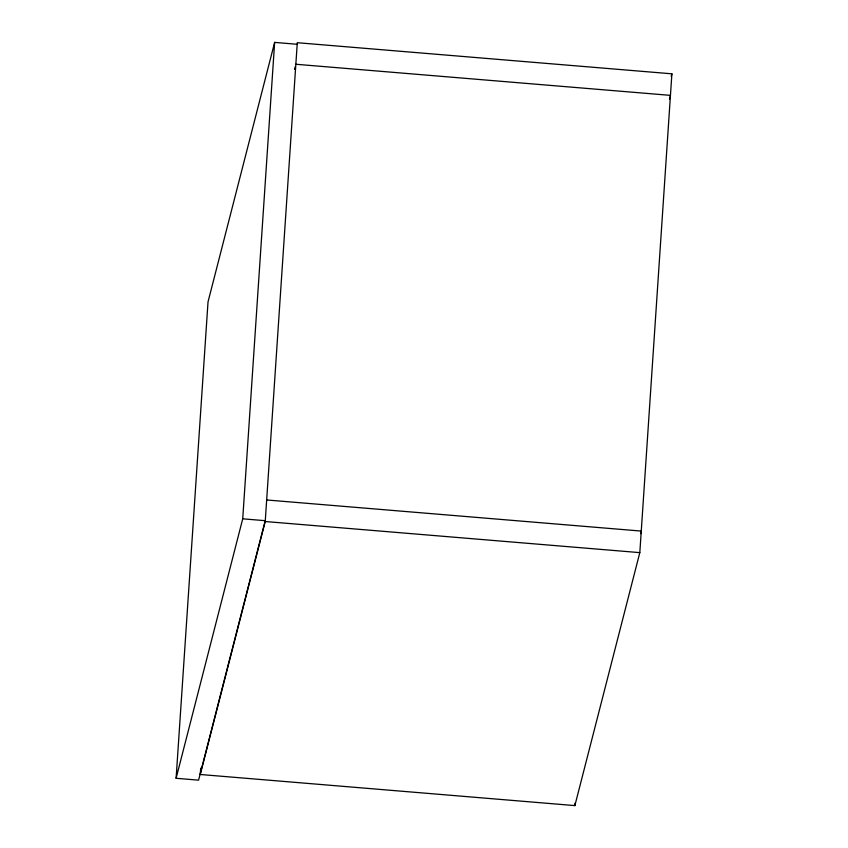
<?xml version="1.0" encoding="UTF-8"?>
<svg xmlns="http://www.w3.org/2000/svg" width="848" height="848" viewBox="0 0 848 848"><rect width="100%" height="100%" fill="white"/><g stroke="black" fill="none" stroke-linecap="round" stroke-linejoin="round"><path stroke-width="1.27" d="M176.108 778.284L242.729 518.817L265.212 520.683L198.58 780.16L176.108 778.284L208.025 301.877L274.646 42.4L297.118 44.266M200.266 774.489L265.223 521.52L297.288 42.707L671.892 73.818L639.816 552.631L574.87 805.6L200.266 774.489L200.69 768.15M242.729 518.817L274.646 42.4M574.87 805.6L575.039 803.067M294.532 69.366L295.189 66.812M671.234 76.373L671.892 73.818M669.464 99.205L670.164 96.449M640.611 533.636L641.268 531.081L266.664 499.97M295.846 64.257L670.45 95.368M265.223 521.52L639.816 552.631"/></g></svg>
